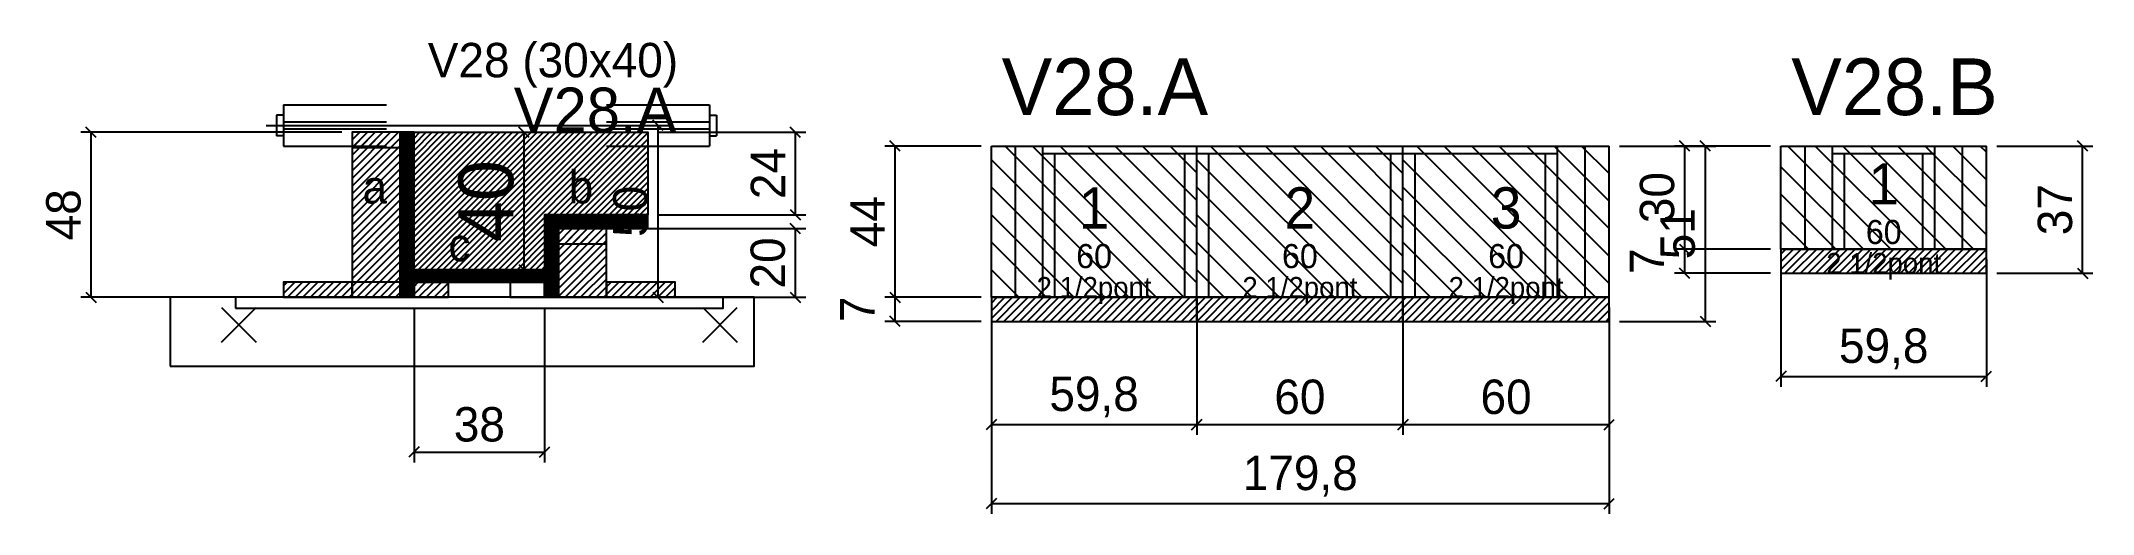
# Model space of a CAD drawing. Extents: x -69 to 529, y -107 to 31.
import ezdxf
from ezdxf.enums import TextEntityAlignment as Align

# ---------------------------------------------------------------- set-up
doc = ezdxf.new("R2010")
doc.units = 0
for name, color, linetype in [('5', 5, 'Continuous'), ('barrote', 126, 'Continuous'), ('CONCRETO', 251, 'Continuous'), ('COTA', 241, 'Continuous'), ('Cota Seção (2x)', 241, 'Continuous'), ('detalhes', 7, 'Continuous'), ('Hachura', 251, 'Continuous'), ('Madeira', 126, 'Continuous'), ('NOMENCLATURA', 7, 'Continuous'), ('Painéis', 200, 'Continuous'), ('presilha', 224, 'Continuous'), ('Reaproveitamento', 30, 'Continuous'), ('SARR_2.2x7', 40, 'Continuous'), ('SARR_3.5x7', 81, 'Continuous'), ('SCO-___-LAJ', 224, 'Continuous'), ('TENSOR', 224, 'Continuous'), ('texto', 7, 'Continuous'), ('Texto Seção', 7, 'Continuous')]:
    doc.layers.add(name, color=color, linetype=linetype)
doc.dimstyles.new('PAINEL', dxfattribs={"dimtxt": 10, "dimasz": 3, "dimexe": 3, "dimexo": 3, "dimgap": 3, "dimtad": 1, "dimblk": 'OBLIQUE', "dimblk1": 'OBLIQUE', "dimcen": 2.5, "dimclrd": 4, "dimclre": 4, "dimclrt": 240, "dimazin": 3, "dimtfac": 1, "dimtmove": 0, "dimatfit": 3})
doc.dimstyles.new('SECAO2X', dxfattribs={"dimtxt": 16, "dimasz": 3, "dimexe": 3, "dimexo": 3, "dimgap": 3, "dimtad": 1, "dimblk": 'OBLIQUE', "dimblk1": 'OBLIQUE', "dimcen": 2.5, "dimclrd": 4, "dimclre": 4, "dimclrt": 240, "dimazin": 3, "dimtfac": 1, "dimtmove": 0, "dimatfit": 3})

# ---------------------------------------------------------------- blocks, each defined once
blk = doc.blocks.new('_OBLIQUE')
at = {"color": 0, "linetype": 'BYBLOCK'}
blk.add_line((-0.5, -0.5), (0.5, 0.5), dxfattribs=at)

msp = doc.modelspace()

# ---------------------------------------------------------------- hatches: boundary and pattern name
at = {"layer": 'COTA'}
h = msp.add_hatch(dxfattribs=at)
h.set_pattern_fill('ANSI31', scale=0.4)
h.paths.add_polyline_path([(40, -36), (40, 4), (108, 4), (108, -20), (78, -20), (78, -36)])
h = msp.add_hatch(dxfattribs=at)
h.set_pattern_fill('ANSI31', scale=0.5)
h.paths.add_polyline_path([(437.8, -37), (497.6, -37), (497.6, -30), (437.8, -30)])
h = msp.add_hatch(dxfattribs=at)
h.set_pattern_fill('ANSI31', scale=0.5)
h.paths.add_polyline_path([(208, -51), (267.8, -51), (267.8, -44), (208, -44)])
h = msp.add_hatch(dxfattribs=at)
h.set_pattern_fill('ANSI31', scale=0.5)
h.paths.add_polyline_path([(267.8, -51), (327.8, -51), (327.8, -44), (267.8, -44)])
h = msp.add_hatch(dxfattribs=at)
h.set_pattern_fill('ANSI31', scale=0.5)
h.paths.add_polyline_path([(327.8, -51), (387.8, -51), (387.8, -44), (327.8, -44)])
at = {"layer": 'Hachura'}
h = msp.add_hatch(dxfattribs=at)
h.set_pattern_fill('ANSI31', scale=0.5)
h.paths.add_polyline_path([(22, -44), (36, -44), (36, 4), (22, 4)])
h = msp.add_hatch(dxfattribs=at)
h.set_pattern_fill('ANSI31', scale=0.5)
h.paths.add_polyline_path([(22, -0.4), (36, -0.4), (36, 4), (22, 4)])
h = msp.add_hatch(dxfattribs=at)
h.set_pattern_fill('SOLID')
h.paths.add_polyline_path([(36, -44), (40, -44), (40, 4), (36, 4)])
h = msp.add_hatch(dxfattribs=at)
h.set_pattern_fill('SOLID')
h.paths.add_polyline_path([(78, -24), (108, -24), (108, -20), (78, -20)])
h = msp.add_hatch(dxfattribs=at)
h.set_pattern_fill('SOLID')
h.paths.add_polyline_path([(78, -44), (82, -44), (82, -24), (78, -24)])
h = msp.add_hatch(dxfattribs=at)
h.set_pattern_fill('ANSI31', scale=0.5)
h.paths.add_polyline_path([(82, -44), (96, -44), (96, -24), (82, -24)])
h = msp.add_hatch(dxfattribs=at)
h.set_pattern_fill('ANSI31', scale=0.5)
h.paths.add_polyline_path([(82, -28.4), (96, -28.4), (96, -24), (82, -24)])
h = msp.add_hatch(dxfattribs=at)
h.set_pattern_fill('ANSI31', scale=0.5)
h.paths.add_polyline_path([(2, -44), (22, -44), (22, -39.6), (2, -39.6)])
h = msp.add_hatch(dxfattribs=at)
h.set_pattern_fill('SOLID')
h.paths.add_polyline_path([(40, -39.6), (78, -39.6), (78, -36), (40, -36)])
h = msp.add_hatch(dxfattribs=at)
h.set_pattern_fill('ANSI31', scale=0.5)
h.paths.add_polyline_path([(40, -44), (50, -44), (50, -39.6), (40, -39.6)])
h = msp.add_hatch(dxfattribs=at)
h.set_pattern_fill('ANSI31', scale=0.5)
h.paths.add_polyline_path([(96, -44), (116, -44), (116, -39.6), (96, -39.6)])

# ---------------------------------------------------------------- linework, layer by layer
for p, q in [((2, 12), (32, 12)), ((2, 12), (2, 0)), ((96, 12), (126, 12)), ((126, 12), (126, 0)), ((0, 9), (0, 3)), ((2, 9), (0, 9)), ((2, 7), (32, 7)), ((96, 7), (126, 7)), ((126, 9), (128, 9)), ((128, 9), (128, 3)), ((2, 3), (0, 3)), ((2, 5), (32, 5)), ((2, 0), (32, 0)), ((96, 5), (126, 5)), ((96, 0), (126, 0)), ((126, 3), (128, 3))]:
    msp.add_line(p, q)
at = {"layer": 'barrote'}
msp.add_lwpolyline([(-31, -64), (139, -64), (139, -44), (-31, -44)], close=True, dxfattribs=at)
at = {"layer": 'CONCRETO'}
msp.add_lwpolyline([(40, -36), (40, 4), (108, 4), (108, -20), (78, -20), (78, -36)], close=True, dxfattribs=at)
at = {"layer": 'Madeira'}
for points in [[(22, -44), (36, -44), (36, 4), (22, 4)], [(22, -0.4), (36, -0.4), (36, 4), (22, 4)], [(82, -44), (96, -44), (96, -24), (82, -24)], [(82, -28.4), (96, -28.4), (96, -24), (82, -24)], [(2, -44), (22, -44), (22, -39.6), (2, -39.6)], [(22, -44), (36, -44), (36, -39.6), (22, -39.6)], [(40, -44), (50, -44), (50, -39.6), (40, -39.6)], [(68, -44), (78, -44), (78, -39.6), (68, -39.6)], [(96, -44), (116, -44), (116, -39.6), (96, -39.6)]]:
    msp.add_lwpolyline(points, close=True, dxfattribs=at)
at = {"layer": 'Painéis'}
for p, q in [((208, 0), (267.8, 0)), ((208, -44), (208, 0)), ((267.8, -44), (267.8, 0)), ((267.8, -44), (267.8, 0)), ((267.8, 0), (327.8, 0)), ((267.8, -44), (267.8, 0)), ((327.8, -44), (327.8, 0)), ((327.8, -44), (327.8, 0)), ((327.8, 0), (387.8, 0)), ((327.8, -44), (327.8, 0)), ((387.8, -44), (387.8, 0)), ((437.8, 0), (497.6, 0)), ((437.8, -30), (437.8, 0)), ((497.6, -30), (497.6, 0)), ((437.8, -30), (497.6, -30)), ((208, -44), (267.8, -44)), ((267.8, -44), (327.8, -44)), ((327.8, -44), (387.8, -44))]:
    msp.add_line(p, q, dxfattribs=at)
for points in [[(36, -44), (40, -44), (40, 4), (36, 4)], [(78, -24), (108, -24), (108, -20), (78, -20)], [(78, -44), (82, -44), (82, -24), (78, -24)], [(40, -39.6), (78, -39.6), (78, -36), (40, -36)]]:
    msp.add_lwpolyline(points, close=True, dxfattribs=at)
at = {"layer": 'presilha'}
for p, q in [((-16, -57), (-6, -47)), ((-16, -47), (-6, -57)), ((124, -57), (134, -47)), ((124, -47), (134, -57))]:
    msp.add_line(p, q, dxfattribs=at)
at = {"layer": 'Reaproveitamento', "color": 30}
for p, q in [((256, -44), (212, 0)), ((264, -44), (220, 0)), ((267.8, -39.8), (228, 0)), ((267.8, -31.8), (236, 0)), ((267.8, -23.8), (244, 0)), ((267.8, -15.8), (252, 0)), ((267.8, -7.8), (260, 0)), ((315.8, -44), (271.8, 0)), ((323.8, -44), (279.8, 0)), ((327.8, -40), (287.8, 0)), ((327.8, -32), (295.8, 0)), ((327.8, -24), (303.8, 0)), ((327.8, -16), (311.8, 0)), ((327.8, -8), (319.8, 0)), ((327.8, 0), (327.8, 0)), ((375.8, -44), (331.8, 0)), ((383.8, -44), (339.8, 0)), ((387.8, -40), (347.8, 0)), ((387.8, -32), (355.8, 0)), ((387.8, -24), (363.8, 0)), ((387.8, -16), (371.8, 0)), ((387.8, -8), (379.8, 0)), ((387.8, 0), (387.8, 0)), ((469.8, -30), (439.8, 0)), ((477.8, -30), (447.8, 0)), ((485.8, -30), (455.8, 0)), ((493.8, -30), (463.8, 0)), ((497.6, -25.8), (471.8, 0)), ((497.6, -17.8), (479.8, 0)), ((497.6, -9.8), (487.8, 0)), ((497.6, -1.8), (495.8, 0)), ((248, -44), (208, -4)), ((307.8, -44), (267.8, -4)), ((367.8, -44), (327.8, -4)), ((461.8, -30), (437.8, -6)), ((240, -44), (208, -12)), ((299.8, -44), (267.8, -12)), ((359.8, -44), (327.8, -12)), ((453.8, -30), (437.8, -14)), ((232, -44), (208, -20)), ((291.8, -44), (267.8, -20)), ((351.8, -44), (327.8, -20)), ((445.8, -30), (437.8, -22)), ((224, -44), (208, -28)), ((283.8, -44), (267.8, -28)), ((343.8, -44), (327.8, -28)), ((437.8, -30), (437.8, -30)), ((216, -44), (208, -36)), ((275.8, -44), (267.8, -36)), ((335.8, -44), (327.8, -36)), ((208, -44), (208, -44)), ((267.8, -44), (267.8, -44)), ((327.8, -44), (327.8, -44))]:
    msp.add_line(p, q, dxfattribs=at)
at = {"layer": 'SARR_2.2x7'}
for p, q in [((215, -44), (215, 0)), ((380.8, -44), (380.8, 0)), ((444.8, -30), (444.8, 0)), ((490.6, -30), (490.6, 0)), ((223, -2.2), (267.8, -2.2)), ((267.8, -2.2), (327.8, -2.2)), ((327.8, -2.2), (372.8, -2.2)), ((452.8, -2.2), (482.6, -2.2))]:
    msp.add_line(p, q, dxfattribs=at)
at = {"layer": 'SARR_3.5x7'}
for p, q in [((223, -44), (223, 0)), ((267.8, -44), (267.8, 0)), ((267.8, -44), (267.8, 0)), ((327.8, -44), (327.8, 0)), ((327.8, -44), (327.8, 0)), ((372.8, -44), (372.8, 0)), ((452.8, -30), (452.8, 0)), ((482.6, -30), (482.6, 0)), ((226.5, -44), (226.5, -2.2)), ((264.3, -44), (264.3, -2.2)), ((271.3, -44), (271.3, -2.2)), ((324.3, -44), (324.3, -2.2)), ((331.3, -44), (331.3, -2.2)), ((369.3, -44), (369.3, -2.2)), ((456.3, -30), (456.3, -2.2)), ((479.1, -30), (479.1, -2.2)), ((452.8, -30), (456.3, -30)), ((479.1, -30), (482.6, -30)), ((223, -44), (226.5, -44)), ((264.3, -44), (267.8, -44)), ((267.8, -44), (271.3, -44)), ((324.3, -44), (327.8, -44)), ((327.8, -44), (331.3, -44)), ((369.3, -44), (372.8, -44))]:
    msp.add_line(p, q, dxfattribs=at)
at = {"layer": 'SCO-___-LAJ'}
for points in [[(437.8, -37), (497.6, -37), (497.6, -30), (437.8, -30)], [(-12, -47.2), (130, -47.2), (130, -44), (-12, -44)], [(208, -51), (267.8, -51), (267.8, -44), (208, -44)], [(267.8, -51), (327.8, -51), (327.8, -44), (267.8, -44)], [(327.8, -51), (387.8, -51), (387.8, -44), (327.8, -44)]]:
    msp.add_lwpolyline(points, close=True, dxfattribs=at)
at = {"layer": 'TENSOR'}
msp.add_line((-3, 6), (106, 6), dxfattribs=at)

# ---------------------------------------------------------------- texts
at = {"layer": '5'}
for s, height, p in [('1', 12, (467.7, -11)), ('2', 12, (297.8, -18)), ('3', 12, (357.8, -18)), ('1', 12, (237.9, -18)), ('60', 7, (467.7, -25)), ('60', 7, (237.9, -32)), ('60', 7, (297.8, -32)), ('60', 7, (357.8, -32))]:
    msp.add_text(s, height=height, dxfattribs=at).set_placement(p, align=Align.MIDDLE_CENTER)
at = {"layer": 'detalhes'}
for s, p in [('a', (25, -16.7)), ('b', (85, -16.7)), ('c', (50, -33.5))]:
    msp.add_text(s, height=9.6, dxfattribs=at).set_placement(p)
at = {"layer": 'NOMENCLATURA'}
for s, p in [('V28.A', (211, 9)), ('V28.B', (440.8, 9))]:
    msp.add_text(s, height=16.5, dxfattribs=at).set_placement(p)
at = {"layer": 'texto', "char_height": 6, "attachment_point": 5}
for insert in [(467.7, -35), (237.9, -42), (297.8, -42), (357.8, -42)]:
    msp.add_mtext('2 1/2pont', dxfattribs=dict(at, insert=insert))
at = {"layer": 'Texto Seção'}
for s, height, p in [('V28 (30x40)', 10, (44, 20)), ('V28.A', 13, (69, 4))]:
    msp.add_text(s, height=height, dxfattribs=at).set_placement(p)

# ---------------------------------------------------------------- dimensions: what is measured, and where the dimension line sits
at = {"layer": 'COTA'}
for base, p1, p2 in [((111, -44), (96, -44), (96, 6)), ((-54, -44), (2, -44), (22, 4)), ((151, -20), (108, -20), (108, 4)), ((180, -44), (208, -44), (208, 0)), ((415.8, -51), (387.8, -51), (387.8, 0)), ((409.8, -30), (437.8, -30), (437.8, 0)), ((525.6, -37), (497.6, -37), (497.6, 0)), ((151, -44), (96, -44), (96, -24)), ((409.8, -37), (437.8, -37), (437.8, -30)), ((180, -51), (208, -51), (208, -44))]:
    msp.add_linear_dim(base=base, p1=p1, p2=p2, angle=90, dimstyle='PAINEL', dxfattribs=at).render()
for base, p1, p2 in [((437.8, -67), (437.8, -30), (497.6, -30)), ((40, -89), (40, -44), (78, -44)), ((208, -81), (208, -44), (267.8, -44)), ((208, -104), (208, -44), (387.8, -44)), ((267.8, -81), (267.8, -44), (327.8, -44)), ((327.8, -81), (327.8, -44), (387.8, -44))]:
    msp.add_linear_dim(base=base, p1=p1, p2=p2, dimstyle='PAINEL', dxfattribs=at).render()
at = {"layer": 'Cota Seção (2x)'}
msp.add_linear_dim(base=(72, -36), p1=(40, -36), p2=(40, 4), angle=90, dimstyle='SECAO2X', dxfattribs=at).render()

doc.saveas('drawing.dxf')
